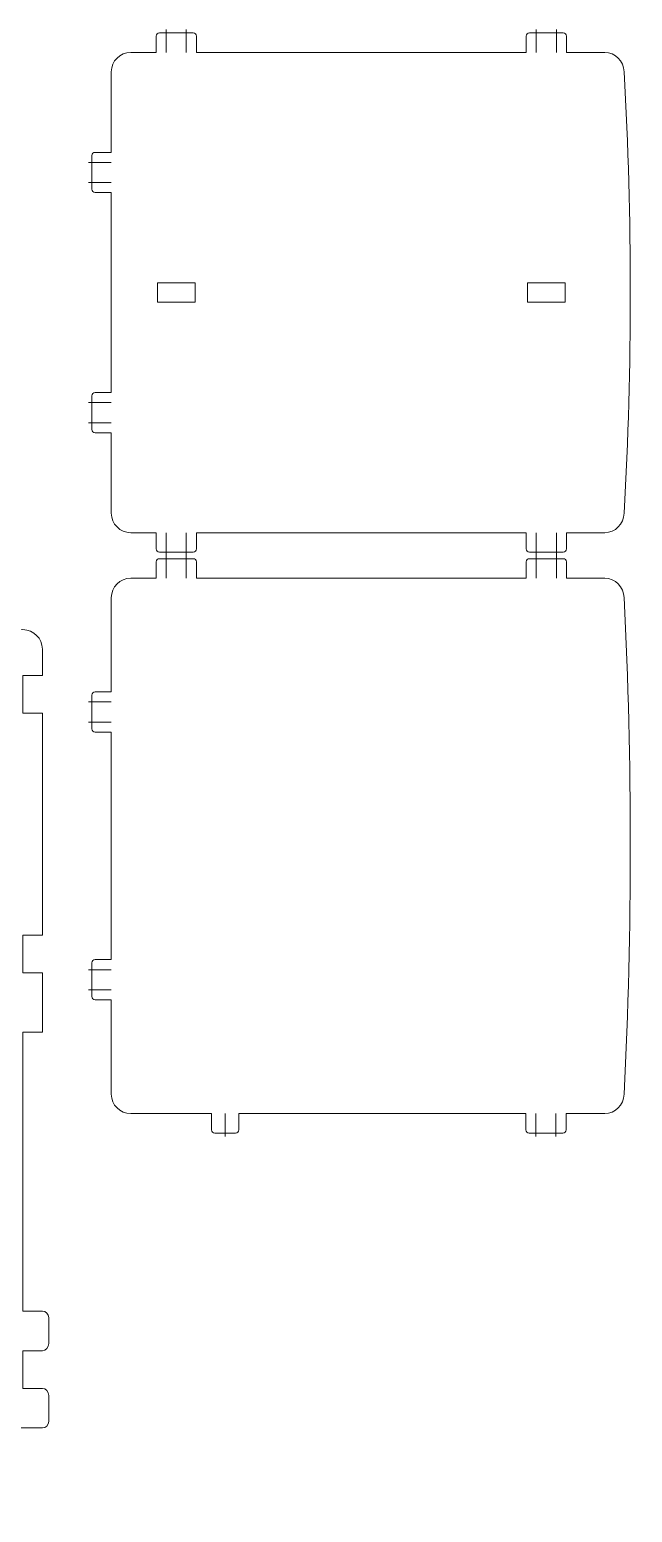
# Model space of a CAD drawing. Header units: centimetres. Extents: x -22.9 to 22.5, y -18.3 to 17.6.
# Drawn here: x 13.18 to 22.47, y -18.26 to 4.58 of the extents above; entities that cross this region are included whole.
import ezdxf

# ---------------------------------------------------------------- set-up
doc = ezdxf.new("R2010")
doc.units = ezdxf.units.CM
doc.header["$MEASUREMENT"] = 0
doc.layers.add('layer 1', color=7, linetype='Continuous')

msp = doc.modelspace()

# ---------------------------------------------------------------- linework, layer by layer
at = {"layer": 'layer 1', "color": 250, "lineweight": 9}
for points in [[(15.28707, 4.57801), (15.28707, 4.57801), (15.28707, 4.22801), (15.28707, 4.22801)], [(15.59707, 4.57801), (15.59707, 4.57801), (15.59707, 4.22801), (15.59707, 4.22801)], [(20.98706, 4.57801), (20.98706, 4.57801), (20.98706, 4.22801), (20.98706, 4.22801)], [(21.29706, 4.57801), (21.29706, 4.57801), (21.29706, 4.22801), (21.29706, 4.22801)], [(14.44208, 2.53301), (14.44208, 2.53301), (14.09208, 2.53301), (14.09208, 2.53301)], [(14.44208, 2.22301), (14.44208, 2.22301), (14.09208, 2.22301), (14.09208, 2.22301)], [(14.44208, -1.16699), (14.44208, -1.16699), (14.09208, -1.16699), (14.09208, -1.16699)], [(14.44208, -1.47699), (14.44208, -1.47699), (14.09208, -1.47699), (14.09208, -1.47699)], [(15.28707, -3.52199), (15.28707, -3.52199), (15.28707, -3.17199), (15.28707, -3.17199)], [(15.59707, -3.52199), (15.59707, -3.52199), (15.59707, -3.17199), (15.59707, -3.17199)], [(20.98706, -3.52199), (20.98706, -3.52199), (20.98706, -3.17199), (20.98706, -3.17199)], [(21.29706, -3.52199), (21.29706, -3.52199), (21.29706, -3.17199), (21.29706, -3.17199)], [(15.28707, -3.52199), (15.28707, -3.52199), (15.28707, -3.87199), (15.28707, -3.87199)], [(15.59707, -3.52199), (15.59707, -3.52199), (15.59707, -3.87199), (15.59707, -3.87199)], [(20.98706, -3.52199), (20.98706, -3.52199), (20.98706, -3.87199), (20.98706, -3.87199)], [(21.29706, -3.52199), (21.29706, -3.52199), (21.29706, -3.87199), (21.29706, -3.87199)], [(14.44208, -5.77948), (14.44208, -5.77948), (14.09208, -5.77948), (14.09208, -5.77948)], [(14.44208, -6.08948), (14.44208, -6.08948), (14.09208, -6.08948), (14.09208, -6.08948)], [(14.44208, -9.90448), (14.44208, -9.90448), (14.09208, -9.90448), (14.09208, -9.90448)], [(14.44208, -10.21448), (14.44208, -10.21448), (14.09208, -10.21448), (14.09208, -10.21448)], [(16.19612, -12.12198), (16.19612, -12.12198), (16.19612, -12.47198), (16.19612, -12.47198)], [(20.98112, -12.47198), (20.98112, -12.47198), (20.98112, -12.12198), (20.98112, -12.12198)], [(21.29112, -12.47198), (21.29112, -12.47198), (21.29112, -12.12198), (21.29112, -12.12198)]]:
    msp.add_open_spline(points, degree=3, dxfattribs=at)
for points, knots in [([(21.45206, 4.22801), (21.45206, 4.22801), (21.45206, 4.47801), (21.45206, 4.47801), (21.45206, 4.47801), (21.45206, 4.50551), (21.42955, 4.52801), (21.40206, 4.52801), (21.40206, 4.52801), (21.40206, 4.52801), (20.88206, 4.52801), (20.88206, 4.52801), (20.88206, 4.52801), (20.85457, 4.52801), (20.83206, 4.5055), (20.83206, 4.47801), (20.83206, 4.47801), (20.83206, 4.47801), (20.83206, 4.22801), (20.83206, 4.22801), (20.83206, 4.22801), (20.83206, 4.22801), (15.75207, 4.22801), (15.75207, 4.22801), (15.75207, 4.22801), (15.75207, 4.22801), (15.75207, 4.47801), (15.75207, 4.47801), (15.75207, 4.47801), (15.75207, 4.50551), (15.72956, 4.52801), (15.70207, 4.52801), (15.70207, 4.52801), (15.70207, 4.52801), (15.18207, 4.52801), (15.18207, 4.52801), (15.18207, 4.52801), (15.15458, 4.52801), (15.13207, 4.5055), (15.13207, 4.47801), (15.13207, 4.47801), (15.13207, 4.47801), (15.13207, 4.22801), (15.13207, 4.22801), (15.13207, 4.22801), (15.13207, 4.22801), (14.74201, 4.22801), (14.74201, 4.22801), (14.74201, 4.22801), (14.57717, 4.22801), (14.44208, 4.09308), (14.44208, 3.92806), (14.44208, 3.92806), (14.44208, 3.92806), (14.44208, 2.68801), (14.44208, 2.68801), (14.44208, 2.68801), (14.44208, 2.68801), (14.19207, 2.68801), (14.19207, 2.68801), (14.19207, 2.68801), (14.16458, 2.68801), (14.14207, 2.6655), (14.14207, 2.63801), (14.14207, 2.63801), (14.14207, 2.63801), (14.14207, 2.11801), (14.14207, 2.11801), (14.14207, 2.11801), (14.14207, 2.09052), (14.16457, 2.06801), (14.19207, 2.06801), (14.19207, 2.06801), (14.19207, 2.06801), (14.44208, 2.06801), (14.44208, 2.06801), (14.44208, 2.06801), (14.44208, 2.06801), (14.44208, -1.01199), (14.44208, -1.01199), (14.44208, -1.01199), (14.44208, -1.01199), (14.19207, -1.01199), (14.19207, -1.01199), (14.19207, -1.01199), (14.16458, -1.01199), (14.14207, -1.0345), (14.14207, -1.06199), (14.14207, -1.06199), (14.14207, -1.06199), (14.14207, -1.58199), (14.14207, -1.58199), (14.14207, -1.58199), (14.14207, -1.60948), (14.16457, -1.63199), (14.19207, -1.63199), (14.19207, -1.63199), (14.19207, -1.63199), (14.44208, -1.63199), (14.44208, -1.63199), (14.44208, -1.63199), (14.44208, -1.63199), (14.44208, -2.87204), (14.44208, -2.87204), (14.44208, -2.87204), (14.44208, -3.03706), (14.57717, -3.17199), (14.74201, -3.17199), (14.74201, -3.17199), (14.74201, -3.17199), (15.13207, -3.17199), (15.13207, -3.17199), (15.13207, -3.17199), (15.13207, -3.17199), (15.13207, -3.422), (15.13207, -3.422), (15.13207, -3.422), (15.13207, -3.44949), (15.15457, -3.472), (15.18207, -3.472), (15.18207, -3.472), (15.18207, -3.472), (15.70207, -3.472), (15.70207, -3.472), (15.70207, -3.472), (15.72957, -3.472), (15.75207, -3.4495), (15.75207, -3.422), (15.75207, -3.422), (15.75207, -3.422), (15.75207, -3.17199), (15.75207, -3.17199), (15.75207, -3.17199), (15.75207, -3.17199), (20.83206, -3.17199), (20.83206, -3.17199), (20.83206, -3.17199), (20.83206, -3.17199), (20.83206, -3.422), (20.83206, -3.422), (20.83206, -3.422), (20.83206, -3.44949), (20.85456, -3.472), (20.88206, -3.472), (20.88206, -3.472), (20.88206, -3.472), (21.40206, -3.472), (21.40206, -3.472), (21.40206, -3.472), (21.42956, -3.472), (21.45206, -3.4495), (21.45206, -3.422), (21.45206, -3.422), (21.45206, -3.422), (21.45206, -3.17199), (21.45206, -3.17199), (21.45206, -3.17199), (21.45206, -3.17199), (22.04213, -3.17199), (22.04213, -3.17199), (22.04213, -3.17199), (22.20698, -3.17199), (22.33303, -3.03681), (22.34206, -2.87204), (22.34206, -2.87204), (22.46637, -0.60483), (22.46636, 1.66085), (22.34206, 3.92806), (22.34206, 3.92806), (22.33303, 4.09282), (22.20697, 4.22801), (22.04213, 4.22801), (22.04213, 4.22801), (22.04213, 4.22801), (21.45206, 4.22801), (21.45206, 4.22801)], [0, 0, 0, 0, 0.02222222, 0.02222222, 0.02222222, 0.02222222, 0.04444444, 0.04444444, 0.04444444, 0.04444444, 0.06666667, 0.06666667, 0.06666667, 0.06666667, 0.08888889, 0.08888889, 0.08888889, 0.08888889, 0.11111111, 0.11111111, 0.11111111, 0.11111111, 0.13333333, 0.13333333, 0.13333333, 0.13333333, 0.15555556, 0.15555556, 0.15555556, 0.15555556, 0.17777778, 0.17777778, 0.17777778, 0.17777778, 0.2, 0.2, 0.2, 0.2, 0.22222222, 0.22222222, 0.22222222, 0.22222222, 0.24444444, 0.24444444, 0.24444444, 0.24444444, 0.26666667, 0.26666667, 0.26666667, 0.26666667, 0.28888889, 0.28888889, 0.28888889, 0.28888889, 0.31111111, 0.31111111, 0.31111111, 0.31111111, 0.33333333, 0.33333333, 0.33333333, 0.33333333, 0.35555556, 0.35555556, 0.35555556, 0.35555556, 0.37777778, 0.37777778, 0.37777778, 0.37777778, 0.4, 0.4, 0.4, 0.4, 0.42222222, 0.42222222, 0.42222222, 0.42222222, 0.44444444, 0.44444444, 0.44444444, 0.44444444, 0.46666667, 0.46666667, 0.46666667, 0.46666667, 0.48888889, 0.48888889, 0.48888889, 0.48888889, 0.51111111, 0.51111111, 0.51111111, 0.51111111, 0.53333333, 0.53333333, 0.53333333, 0.53333333, 0.55555556, 0.55555556, 0.55555556, 0.55555556, 0.57777778, 0.57777778, 0.57777778, 0.57777778, 0.6, 0.6, 0.6, 0.6, 0.62222222, 0.62222222, 0.62222222, 0.62222222, 0.64444444, 0.64444444, 0.64444444, 0.64444444, 0.66666667, 0.66666667, 0.66666667, 0.66666667, 0.68888889, 0.68888889, 0.68888889, 0.68888889, 0.71111111, 0.71111111, 0.71111111, 0.71111111, 0.73333333, 0.73333333, 0.73333333, 0.73333333, 0.75555556, 0.75555556, 0.75555556, 0.75555556, 0.77777778, 0.77777778, 0.77777778, 0.77777778, 0.8, 0.8, 0.8, 0.8, 0.82222222, 0.82222222, 0.82222222, 0.82222222, 0.84444444, 0.84444444, 0.84444444, 0.84444444, 0.86666667, 0.86666667, 0.86666667, 0.86666667, 0.88888889, 0.88888889, 0.88888889, 0.88888889, 0.91111111, 0.91111111, 0.91111111, 0.91111111, 0.93333333, 0.93333333, 0.93333333, 0.93333333, 0.95555556, 0.95555556, 0.95555556, 0.95555556, 1, 1, 1, 1]), ([(15.15207, 0.378), (15.15207, 0.378), (15.73207, 0.378), (15.73207, 0.378), (15.73207, 0.378), (15.73207, 0.378), (15.73207, 0.67801), (15.73207, 0.67801), (15.73207, 0.67801), (15.73207, 0.67801), (15.15207, 0.67801), (15.15207, 0.67801), (15.15207, 0.67801), (15.15207, 0.67801), (15.15207, 0.378), (15.15207, 0.378)], [0, 0, 0, 0, 0.2, 0.2, 0.2, 0.2, 0.4, 0.4, 0.4, 0.4, 0.6, 0.6, 0.6, 0.6, 1, 1, 1, 1]), ([(20.85206, 0.378), (20.85206, 0.378), (21.43206, 0.378), (21.43206, 0.378), (21.43206, 0.378), (21.43206, 0.378), (21.43206, 0.67801), (21.43206, 0.67801), (21.43206, 0.67801), (21.43206, 0.67801), (20.85206, 0.67801), (20.85206, 0.67801), (20.85206, 0.67801), (20.85206, 0.67801), (20.85206, 0.378), (20.85206, 0.378)], [0, 0, 0, 0, 0.2, 0.2, 0.2, 0.2, 0.4, 0.4, 0.4, 0.4, 0.6, 0.6, 0.6, 0.6, 1, 1, 1, 1]), ([(15.98612, -12.12198), (15.98612, -12.12198), (15.98612, -12.37199), (15.98612, -12.37199), (15.98612, -12.37199), (15.98612, -12.39946), (16.00862, -12.42199), (16.03612, -12.42199), (16.03612, -12.42199), (16.03612, -12.42199), (16.35612, -12.42199), (16.35612, -12.42199), (16.35612, -12.42199), (16.38362, -12.42199), (16.40612, -12.39949), (16.40612, -12.37199), (16.40612, -12.37199), (16.40612, -12.37199), (16.40612, -12.12198), (16.40612, -12.12198), (16.40612, -12.12198), (16.40612, -12.12198), (20.82612, -12.12198), (20.82612, -12.12198), (20.82612, -12.12198), (20.82612, -12.12198), (20.82612, -12.37248), (20.82612, -12.37248), (20.82612, -12.37248), (20.82612, -12.39996), (20.84862, -12.42248), (20.87612, -12.42248), (20.87612, -12.42248), (20.87612, -12.42248), (21.39612, -12.42248), (21.39612, -12.42248), (21.39612, -12.42248), (21.42362, -12.42248), (21.44612, -12.39998), (21.44612, -12.37248), (21.44612, -12.37248), (21.44612, -12.37248), (21.44612, -12.12198), (21.44612, -12.12198), (21.44612, -12.12198), (21.44612, -12.12198), (22.04206, -12.12198), (22.04206, -12.12198), (22.04206, -12.12198), (22.20706, -12.12198), (22.33397, -11.98678), (22.34206, -11.82198), (22.34206, -11.82198), (22.46732, -9.27158), (22.46731, -6.72238), (22.34206, -4.17199), (22.34206, -4.17199), (22.33397, -4.0072), (22.20705, -3.87199), (22.04206, -3.87199), (22.04206, -3.87199), (22.04206, -3.87199), (21.45206, -3.87199), (21.45206, -3.87199), (21.45206, -3.87199), (21.45206, -3.87199), (21.45206, -3.62198), (21.45206, -3.62198), (21.45206, -3.62198), (21.45206, -3.59448), (21.42955, -3.57198), (21.40206, -3.57198), (21.40206, -3.57198), (21.40206, -3.57198), (20.88206, -3.57198), (20.88206, -3.57198), (20.88206, -3.57198), (20.85457, -3.57198), (20.83206, -3.59449), (20.83206, -3.62198), (20.83206, -3.62198), (20.83206, -3.62198), (20.83206, -3.87199), (20.83206, -3.87199), (20.83206, -3.87199), (20.83206, -3.87199), (15.75207, -3.87199), (15.75207, -3.87199), (15.75207, -3.87199), (15.75207, -3.87199), (15.75207, -3.62198), (15.75207, -3.62198), (15.75207, -3.62198), (15.75207, -3.59448), (15.72956, -3.57198), (15.70207, -3.57198), (15.70207, -3.57198), (15.70207, -3.57198), (15.18207, -3.57198), (15.18207, -3.57198), (15.18207, -3.57198), (15.15458, -3.57198), (15.13207, -3.59449), (15.13207, -3.62198), (15.13207, -3.62198), (15.13207, -3.62198), (15.13207, -3.87199), (15.13207, -3.87199), (15.13207, -3.87199), (15.13207, -3.87199), (14.74208, -3.87199), (14.74208, -3.87199), (14.74208, -3.87199), (14.57708, -3.87199), (14.44208, -4.00699), (14.44208, -4.17199), (14.44208, -4.17199), (14.44208, -4.17199), (14.44208, -5.62448), (14.44208, -5.62448), (14.44208, -5.62448), (14.44208, -5.62448), (14.19208, -5.62448), (14.19208, -5.62448), (14.19208, -5.62448), (14.16459, -5.62448), (14.14208, -5.64698), (14.14208, -5.67447), (14.14208, -5.67447), (14.14208, -5.67447), (14.14208, -6.19448), (14.14208, -6.19448), (14.14208, -6.19448), (14.14208, -6.22197), (14.16458, -6.24448), (14.19208, -6.24448), (14.19208, -6.24448), (14.19208, -6.24448), (14.44208, -6.24448), (14.44208, -6.24448), (14.44208, -6.24448), (14.44208, -6.24448), (14.44208, -9.74948), (14.44208, -9.74948), (14.44208, -9.74948), (14.44208, -9.74948), (14.19208, -9.74948), (14.19208, -9.74948), (14.19208, -9.74948), (14.16459, -9.74948), (14.14208, -9.77198), (14.14208, -9.79947), (14.14208, -9.79947), (14.14208, -9.79947), (14.14208, -10.31948), (14.14208, -10.31948), (14.14208, -10.31948), (14.14208, -10.34697), (14.16458, -10.36948), (14.19208, -10.36948), (14.19208, -10.36948), (14.19208, -10.36948), (14.44208, -10.36948), (14.44208, -10.36948), (14.44208, -10.36948), (14.44208, -10.36948), (14.44208, -11.82198), (14.44208, -11.82198), (14.44208, -11.82198), (14.44208, -11.98698), (14.57708, -12.12198), (14.74208, -12.12198), (14.74208, -12.12198), (14.74208, -12.12198), (15.98612, -12.12198), (15.98612, -12.12198)], [0, 0, 0, 0, 0.02222222, 0.02222222, 0.02222222, 0.02222222, 0.04444444, 0.04444444, 0.04444444, 0.04444444, 0.06666667, 0.06666667, 0.06666667, 0.06666667, 0.08888889, 0.08888889, 0.08888889, 0.08888889, 0.11111111, 0.11111111, 0.11111111, 0.11111111, 0.13333333, 0.13333333, 0.13333333, 0.13333333, 0.15555556, 0.15555556, 0.15555556, 0.15555556, 0.17777778, 0.17777778, 0.17777778, 0.17777778, 0.2, 0.2, 0.2, 0.2, 0.22222222, 0.22222222, 0.22222222, 0.22222222, 0.24444444, 0.24444444, 0.24444444, 0.24444444, 0.26666667, 0.26666667, 0.26666667, 0.26666667, 0.28888889, 0.28888889, 0.28888889, 0.28888889, 0.31111111, 0.31111111, 0.31111111, 0.31111111, 0.33333333, 0.33333333, 0.33333333, 0.33333333, 0.35555556, 0.35555556, 0.35555556, 0.35555556, 0.37777778, 0.37777778, 0.37777778, 0.37777778, 0.4, 0.4, 0.4, 0.4, 0.42222222, 0.42222222, 0.42222222, 0.42222222, 0.44444444, 0.44444444, 0.44444444, 0.44444444, 0.46666667, 0.46666667, 0.46666667, 0.46666667, 0.48888889, 0.48888889, 0.48888889, 0.48888889, 0.51111111, 0.51111111, 0.51111111, 0.51111111, 0.53333333, 0.53333333, 0.53333333, 0.53333333, 0.55555556, 0.55555556, 0.55555556, 0.55555556, 0.57777778, 0.57777778, 0.57777778, 0.57777778, 0.6, 0.6, 0.6, 0.6, 0.62222222, 0.62222222, 0.62222222, 0.62222222, 0.64444444, 0.64444444, 0.64444444, 0.64444444, 0.66666667, 0.66666667, 0.66666667, 0.66666667, 0.68888889, 0.68888889, 0.68888889, 0.68888889, 0.71111111, 0.71111111, 0.71111111, 0.71111111, 0.73333333, 0.73333333, 0.73333333, 0.73333333, 0.75555556, 0.75555556, 0.75555556, 0.75555556, 0.77777778, 0.77777778, 0.77777778, 0.77777778, 0.8, 0.8, 0.8, 0.8, 0.82222222, 0.82222222, 0.82222222, 0.82222222, 0.84444444, 0.84444444, 0.84444444, 0.84444444, 0.86666667, 0.86666667, 0.86666667, 0.86666667, 0.88888889, 0.88888889, 0.88888889, 0.88888889, 0.91111111, 0.91111111, 0.91111111, 0.91111111, 0.93333333, 0.93333333, 0.93333333, 0.93333333, 0.95555556, 0.95555556, 0.95555556, 0.95555556, 1, 1, 1, 1]), ([(13.38025, -9.37426), (13.38025, -9.37426), (13.38025, -5.95425), (13.38025, -5.95425), (13.38025, -5.95425), (13.38025, -5.95425), (13.08024, -5.95425), (13.08024, -5.95425), (13.08024, -5.95425), (13.08024, -5.95425), (13.08024, -5.37425), (13.08024, -5.37425), (13.08024, -5.37425), (13.08024, -5.37425), (13.38025, -5.37425), (13.38025, -5.37425), (13.38025, -5.37425), (13.38025, -5.37425), (13.38025, -4.96425), (13.38025, -4.96425), (13.38025, -4.96425), (13.38025, -4.79925), (13.24519, -4.66793), (13.08025, -4.66425), (13.08025, -4.66425), (7.28016, -4.53462), (1.48032, -4.53463), (-4.31975, -4.66425), (-4.31975, -4.66425), (-4.48469, -4.66793), (-4.61976, -4.79929), (-4.61976, -4.96425), (-4.61976, -4.96425), (-4.61976, -4.96425), (-4.61976, -8.77426), (-4.61976, -8.77426), (-4.61976, -8.77426), (-4.61976, -8.77426), (-4.31975, -8.77426), (-4.31975, -8.77426), (-4.31975, -8.77426), (-4.31975, -8.77426), (-4.31975, -9.15426), (-4.31975, -9.15426), (-4.31975, -9.15426), (-4.31975, -9.15426), (-4.61976, -9.15426), (-4.61976, -9.15426), (-4.61976, -9.15426), (-4.61976, -9.15426), (-4.61976, -15.27424), (-4.61976, -15.27424), (-4.61976, -15.27424), (-4.61976, -15.27424), (-4.31975, -15.27424), (-4.31975, -15.27424), (-4.31975, -15.27424), (-4.31975, -15.27424), (-4.31975, -15.65424), (-4.31975, -15.65424), (-4.31975, -15.65424), (-4.31975, -15.65424), (-4.61976, -15.65424), (-4.61976, -15.65424), (-4.61976, -15.65424), (-4.61976, -15.65424), (-4.61976, -16.96424), (-4.61976, -16.96424), (-4.61976, -16.96424), (-4.61976, -16.96424), (-1.92309, -16.96424), (-1.92309, -16.96424), (-1.92309, -16.96424), (-1.67191, -17.71955), (-0.95944, -18.26423), (-0.11977, -18.26423), (-0.11977, -18.26423), (0.7199, -18.26423), (1.43237, -17.71955), (1.68355, -16.96424), (1.68355, -16.96424), (1.68355, -16.96424), (8.20191, -16.96424), (8.20191, -16.96424), (8.20191, -16.96424), (8.45309, -17.71955), (9.16556, -18.26423), (10.00523, -18.26423), (10.00523, -18.26423), (10.8449, -18.26423), (11.55737, -17.71955), (11.80855, -16.96424), (11.80855, -16.96424), (11.80855, -16.96424), (13.38025, -16.96424), (13.38025, -16.96424), (13.38025, -16.96424), (13.43524, -16.96424), (13.48025, -16.91924), (13.48025, -16.86424), (13.48025, -16.86424), (13.48025, -16.86424), (13.48025, -16.46424), (13.48025, -16.46424), (13.48025, -16.46424), (13.48025, -16.40924), (13.43525, -16.35424), (13.38025, -16.35424), (13.38025, -16.35424), (13.38025, -16.35424), (13.08024, -16.35424), (13.08024, -16.35424), (13.08024, -16.35424), (13.08024, -16.35424), (13.08024, -15.77424), (13.08024, -15.77424), (13.08024, -15.77424), (13.08024, -15.77424), (13.38025, -15.77424), (13.38025, -15.77424), (13.38025, -15.77424), (13.43524, -15.77424), (13.48024, -15.71924), (13.48024, -15.66424), (13.48024, -15.66424), (13.48024, -15.66424), (13.48024, -15.26424), (13.48024, -15.26424), (13.48024, -15.26424), (13.48024, -15.20924), (13.43524, -15.16424), (13.38024, -15.16424), (13.38024, -15.16424), (13.38024, -15.16424), (13.08024, -15.16424), (13.08024, -15.16424), (13.08024, -15.16424), (13.08024, -15.16424), (13.08024, -10.86426), (13.08024, -10.86426), (13.08024, -10.86426), (13.08024, -10.86426), (13.38025, -10.86426), (13.38025, -10.86426), (13.38025, -10.86426), (13.38025, -10.86426), (13.38025, -9.95426), (13.38025, -9.95426), (13.38025, -9.95426), (13.38025, -9.95426), (13.08024, -9.95426), (13.08024, -9.95426), (13.08024, -9.95426), (13.08024, -9.95426), (13.08024, -9.37426), (13.08024, -9.37426), (13.08024, -9.37426), (13.08024, -9.37426), (13.38025, -9.37426), (13.38025, -9.37426)], [0, 0, 0, 0, 0.02439024, 0.02439024, 0.02439024, 0.02439024, 0.04878049, 0.04878049, 0.04878049, 0.04878049, 0.07317073, 0.07317073, 0.07317073, 0.07317073, 0.09756098, 0.09756098, 0.09756098, 0.09756098, 0.12195122, 0.12195122, 0.12195122, 0.12195122, 0.14634146, 0.14634146, 0.14634146, 0.14634146, 0.17073171, 0.17073171, 0.17073171, 0.17073171, 0.19512195, 0.19512195, 0.19512195, 0.19512195, 0.2195122, 0.2195122, 0.2195122, 0.2195122, 0.24390244, 0.24390244, 0.24390244, 0.24390244, 0.26829268, 0.26829268, 0.26829268, 0.26829268, 0.29268293, 0.29268293, 0.29268293, 0.29268293, 0.31707317, 0.31707317, 0.31707317, 0.31707317, 0.34146341, 0.34146341, 0.34146341, 0.34146341, 0.36585366, 0.36585366, 0.36585366, 0.36585366, 0.3902439, 0.3902439, 0.3902439, 0.3902439, 0.41463415, 0.41463415, 0.41463415, 0.41463415, 0.43902439, 0.43902439, 0.43902439, 0.43902439, 0.46341463, 0.46341463, 0.46341463, 0.46341463, 0.48780488, 0.48780488, 0.48780488, 0.48780488, 0.51219512, 0.51219512, 0.51219512, 0.51219512, 0.53658537, 0.53658537, 0.53658537, 0.53658537, 0.56097561, 0.56097561, 0.56097561, 0.56097561, 0.58536585, 0.58536585, 0.58536585, 0.58536585, 0.6097561, 0.6097561, 0.6097561, 0.6097561, 0.63414634, 0.63414634, 0.63414634, 0.63414634, 0.65853659, 0.65853659, 0.65853659, 0.65853659, 0.68292683, 0.68292683, 0.68292683, 0.68292683, 0.70731707, 0.70731707, 0.70731707, 0.70731707, 0.73170732, 0.73170732, 0.73170732, 0.73170732, 0.75609756, 0.75609756, 0.75609756, 0.75609756, 0.7804878, 0.7804878, 0.7804878, 0.7804878, 0.80487805, 0.80487805, 0.80487805, 0.80487805, 0.82926829, 0.82926829, 0.82926829, 0.82926829, 0.85365854, 0.85365854, 0.85365854, 0.85365854, 0.87804878, 0.87804878, 0.87804878, 0.87804878, 0.90243902, 0.90243902, 0.90243902, 0.90243902, 0.92682927, 0.92682927, 0.92682927, 0.92682927, 0.95121951, 0.95121951, 0.95121951, 0.95121951, 1, 1, 1, 1])]:
    msp.add_open_spline(points, degree=3, knots=knots, dxfattribs=at)

doc.saveas('drawing.dxf')
